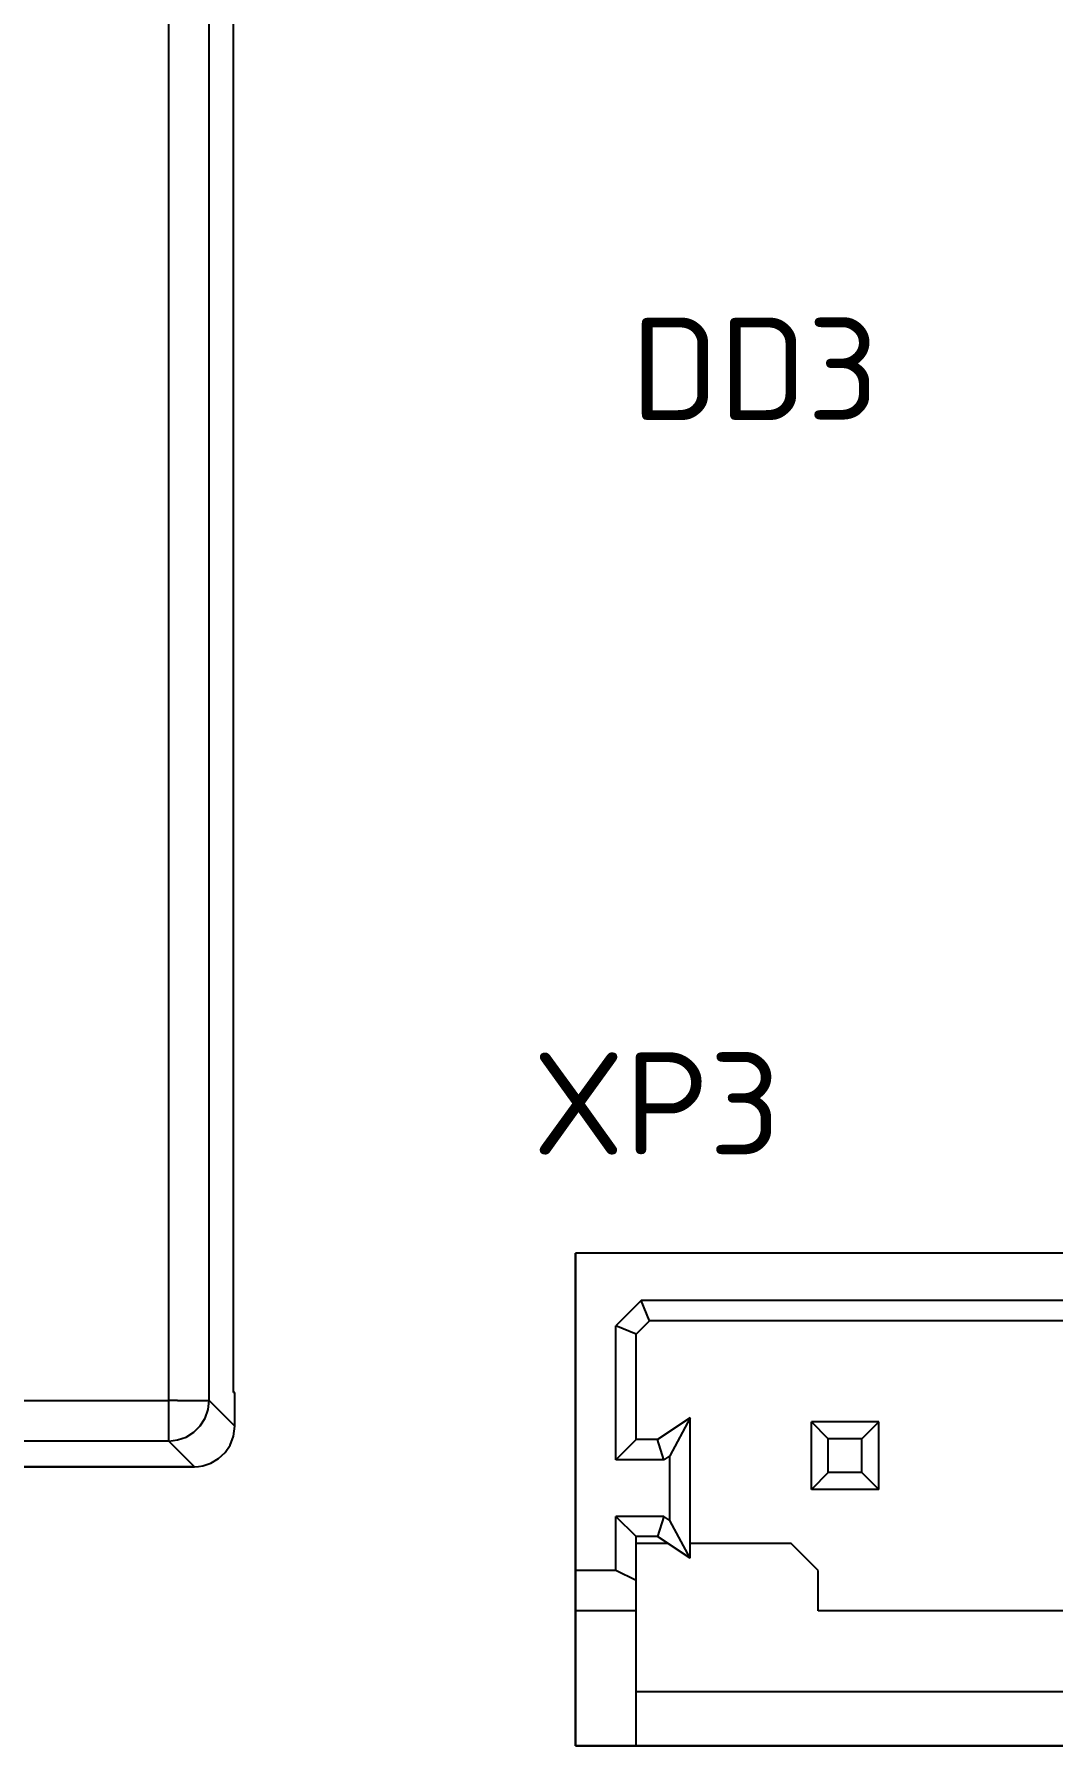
# Model space of a CAD drawing. Header units: inches. Extents: x 5 to 415, y -593 to 71.
# Drawn here: x 85.58 to 100.68, y -478.52 to -453.15 of the extents above; entities that cross this region are included whole.
import ezdxf

# ---------------------------------------------------------------- set-up
doc = ezdxf.new("R2010")
doc.units = ezdxf.units.IN
doc.header["$MEASUREMENT"] = 0
doc.styles.add('ISOCPEUR0', font='isocpeur.ttf', dxfattribs={"height": 3.704167})

msp = doc.modelspace()

# ---------------------------------------------------------------- linework, layer by layer
at = {"color": 7, "true_color": 0xffffff}
for p, q in [((87.57, -473.4), (87.57, -431.76)), ((88.17, -473.4), (88.17, -431.76)), ((88.532, -473.28), (88.532, -431.88)), ((88.532, -473.28), (88.532, -431.88)), ((121.6, -471.217), (93.6, -471.217)), ((93.6, -471.217), (93.6, -478.517)), ((93.6, -475.917), (93.6, -471.217)), ((121.6, -471.217), (93.6, -471.217)), ((94.576, -471.917), (94.2, -472.293)), ((94.7, -472.217), (94.576, -471.917)), ((120.624, -471.917), (94.576, -471.917)), ((94.5, -472.417), (94.2, -472.293)), ((94.2, -474.277), (94.2, -472.293)), ((94.7, -472.217), (94.5, -472.417)), ((120.5, -472.217), (94.7, -472.217)), ((94.5, -473.977), (94.5, -472.417)), ((88.55, -473.28), (88.532, -473.28)), ((88.532, -473.28), (88.55, -473.28)), ((88.55, -473.78), (88.55, -473.28)), ((88.55, -473.78), (88.55, -473.28)), ((71.33, -473.4), (87.57, -473.4)), ((87.702, -473.4), (87.57, -473.4)), ((87.57, -473.532), (87.57, -473.4)), ((87.57, -473.658), (87.57, -473.532)), ((87.702, -473.4), (87.828, -473.4)), ((87.828, -473.4), (87.94, -473.4)), ((87.94, -473.4), (88.034, -473.4)), ((88.034, -473.4), (88.106, -473.4)), ((88.106, -473.4), (88.152, -473.4)), ((88.11, -473.66), (88.154, -473.532)), ((88.152, -473.4), (88.17, -473.4)), ((88.154, -473.532), (88.17, -473.4)), ((88.55, -473.78), (88.17, -473.4)), ((87.57, -473.77), (87.57, -473.658)), ((87.57, -473.864), (87.57, -473.77)), ((87.57, -473.936), (87.57, -473.864)), ((87.83, -473.94), (87.944, -473.868)), ((87.944, -473.868), (88.038, -473.774)), ((88.038, -473.774), (88.11, -473.66)), ((88.532, -473.926), (88.55, -473.78)), ((88.532, -473.926), (88.55, -473.78)), ((95.3, -473.657), (94.82, -473.977)), ((95.3, -473.657), (95, -474.217)), ((95.3, -475.737), (95.3, -473.657)), ((98.1, -473.717), (97.1, -473.717)), ((97.35, -473.967), (97.1, -473.717)), ((97.1, -474.717), (97.1, -473.717)), ((98.1, -473.717), (97.85, -473.967)), ((98.1, -474.717), (98.1, -473.717)), ((87.57, -474), (71.33, -474)), ((87.57, -473.982), (87.57, -473.936)), ((87.57, -474), (87.57, -473.982)), ((87.57, -474), (87.702, -473.984)), ((87.95, -474.38), (87.57, -474)), ((87.702, -473.984), (87.83, -473.94)), ((88.406, -474.17), (88.482, -474.06)), ((88.406, -474.17), (88.482, -474.06)), ((88.482, -474.06), (88.532, -473.926)), ((88.482, -474.06), (88.532, -473.926)), ((94.5, -473.977), (94.2, -474.277)), ((94.82, -473.977), (94.5, -473.977)), ((94.91, -474.277), (94.82, -473.977)), ((97.85, -473.967), (97.35, -473.967)), ((97.35, -474.467), (97.35, -473.967)), ((97.85, -474.467), (97.85, -473.967)), ((70.95, -474.38), (87.95, -474.38)), ((87.95, -474.38), (70.95, -474.38)), ((87.95, -474.38), (88.012, -474.376)), ((87.95, -474.38), (88.012, -474.376)), ((88.012, -474.376), (88.076, -474.366)), ((88.012, -474.376), (88.076, -474.366)), ((88.076, -474.366), (88.196, -474.328)), ((88.076, -474.366), (88.196, -474.328)), ((88.196, -474.328), (88.31, -474.26)), ((88.196, -474.328), (88.31, -474.26)), ((88.31, -474.26), (88.406, -474.17)), ((88.31, -474.26), (88.406, -474.17)), ((94.91, -474.277), (94.2, -474.277)), ((95, -474.217), (94.91, -474.277)), ((95, -475.177), (95, -474.217)), ((97.35, -474.467), (97.1, -474.717)), ((97.85, -474.467), (97.35, -474.467)), ((98.1, -474.717), (97.85, -474.467)), ((98.1, -474.717), (97.1, -474.717)), ((94.91, -475.117), (94.2, -475.117)), ((94.5, -475.417), (94.2, -475.117)), ((94.2, -475.917), (94.2, -475.117)), ((94.91, -475.117), (94.82, -475.417)), ((95, -475.177), (94.91, -475.117)), ((94.82, -475.417), (94.5, -475.417)), ((94.5, -476.067), (94.5, -475.417)), ((95.3, -475.737), (94.82, -475.417)), ((95.3, -475.737), (95, -475.177)), ((94.97, -475.517), (94.5, -475.517)), ((96.8, -475.517), (95.3, -475.517)), ((97.2, -475.917), (96.8, -475.517)), ((94.2, -475.917), (93.6, -475.917)), ((93.6, -476.517), (93.6, -475.917)), ((94.5, -476.067), (94.2, -475.917)), ((97.2, -476.517), (97.2, -475.917)), ((94.5, -476.517), (94.5, -476.067)), ((94.5, -476.517), (94.5, -476.067)), ((93.6, -478.517), (93.6, -476.517)), ((94.5, -476.517), (93.6, -476.517)), ((94.5, -478.517), (94.5, -476.517)), ((118, -476.517), (97.2, -476.517)), ((120.7, -477.717), (94.5, -477.717)), ((93.6, -478.517), (121.6, -478.517)), ((94.5, -478.517), (93.6, -478.517)), ((120.7, -478.517), (94.5, -478.517))]:
    msp.add_line(p, q, dxfattribs=at)
at = {"color": 18, "true_color": 0x000000}
for p, q in [((87.57, -473.4), (87.57, -431.76)), ((88.17, -473.4), (88.17, -431.76)), ((88.532, -473.28), (88.532, -431.88)), ((88.532, -473.28), (88.532, -431.88)), ((121.6, -471.217), (93.6, -471.217)), ((93.6, -471.217), (93.6, -478.517)), ((93.6, -475.917), (93.6, -471.217)), ((121.6, -471.217), (93.6, -471.217)), ((94.576, -471.917), (94.2, -472.293)), ((94.7, -472.217), (94.576, -471.917)), ((120.624, -471.917), (94.576, -471.917)), ((94.5, -472.417), (94.2, -472.293)), ((94.2, -474.277), (94.2, -472.293)), ((94.7, -472.217), (94.5, -472.417)), ((120.5, -472.217), (94.7, -472.217)), ((94.5, -473.977), (94.5, -472.417)), ((88.55, -473.28), (88.532, -473.28)), ((88.532, -473.28), (88.55, -473.28)), ((88.55, -473.78), (88.55, -473.28)), ((88.55, -473.78), (88.55, -473.28)), ((71.33, -473.4), (87.57, -473.4)), ((87.702, -473.4), (87.57, -473.4)), ((87.57, -473.532), (87.57, -473.4)), ((87.57, -473.658), (87.57, -473.532)), ((87.702, -473.4), (87.828, -473.4)), ((87.828, -473.4), (87.94, -473.4)), ((87.94, -473.4), (88.034, -473.4)), ((88.034, -473.4), (88.106, -473.4)), ((88.106, -473.4), (88.152, -473.4)), ((88.11, -473.66), (88.154, -473.532)), ((88.152, -473.4), (88.17, -473.4)), ((88.154, -473.532), (88.17, -473.4)), ((88.55, -473.78), (88.17, -473.4)), ((87.57, -473.77), (87.57, -473.658)), ((87.57, -473.864), (87.57, -473.77)), ((87.57, -473.936), (87.57, -473.864)), ((87.83, -473.94), (87.944, -473.868)), ((87.944, -473.868), (88.038, -473.774)), ((88.038, -473.774), (88.11, -473.66)), ((88.532, -473.926), (88.55, -473.78)), ((88.532, -473.926), (88.55, -473.78)), ((95.3, -473.657), (94.82, -473.977)), ((95.3, -473.657), (95, -474.217)), ((95.3, -475.737), (95.3, -473.657)), ((98.1, -473.717), (97.1, -473.717)), ((97.35, -473.967), (97.1, -473.717)), ((97.1, -474.717), (97.1, -473.717)), ((98.1, -473.717), (97.85, -473.967)), ((98.1, -474.717), (98.1, -473.717)), ((87.57, -474), (71.33, -474)), ((87.57, -473.982), (87.57, -473.936)), ((87.57, -474), (87.57, -473.982)), ((87.57, -474), (87.702, -473.984)), ((87.95, -474.38), (87.57, -474)), ((87.702, -473.984), (87.83, -473.94)), ((88.406, -474.17), (88.482, -474.06)), ((88.406, -474.17), (88.482, -474.06)), ((88.482, -474.06), (88.532, -473.926)), ((88.482, -474.06), (88.532, -473.926)), ((94.5, -473.977), (94.2, -474.277)), ((94.82, -473.977), (94.5, -473.977)), ((94.91, -474.277), (94.82, -473.977)), ((97.85, -473.967), (97.35, -473.967)), ((97.35, -474.467), (97.35, -473.967)), ((97.85, -474.467), (97.85, -473.967)), ((70.95, -474.38), (87.95, -474.38)), ((87.95, -474.38), (70.95, -474.38)), ((87.95, -474.38), (88.012, -474.376)), ((87.95, -474.38), (88.012, -474.376)), ((88.012, -474.376), (88.076, -474.366)), ((88.012, -474.376), (88.076, -474.366)), ((88.076, -474.366), (88.196, -474.328)), ((88.076, -474.366), (88.196, -474.328)), ((88.196, -474.328), (88.31, -474.26)), ((88.196, -474.328), (88.31, -474.26)), ((88.31, -474.26), (88.406, -474.17)), ((88.31, -474.26), (88.406, -474.17)), ((94.91, -474.277), (94.2, -474.277)), ((95, -474.217), (94.91, -474.277)), ((95, -475.177), (95, -474.217)), ((97.35, -474.467), (97.1, -474.717)), ((97.85, -474.467), (97.35, -474.467)), ((98.1, -474.717), (97.85, -474.467)), ((98.1, -474.717), (97.1, -474.717)), ((94.91, -475.117), (94.2, -475.117)), ((94.5, -475.417), (94.2, -475.117)), ((94.2, -475.917), (94.2, -475.117)), ((94.91, -475.117), (94.82, -475.417)), ((95, -475.177), (94.91, -475.117)), ((94.82, -475.417), (94.5, -475.417)), ((94.5, -476.067), (94.5, -475.417)), ((95.3, -475.737), (94.82, -475.417)), ((95.3, -475.737), (95, -475.177)), ((94.97, -475.517), (94.5, -475.517)), ((96.8, -475.517), (95.3, -475.517)), ((97.2, -475.917), (96.8, -475.517)), ((94.2, -475.917), (93.6, -475.917)), ((93.6, -476.517), (93.6, -475.917)), ((94.5, -476.067), (94.2, -475.917)), ((97.2, -476.517), (97.2, -475.917)), ((94.5, -476.517), (94.5, -476.067)), ((94.5, -476.517), (94.5, -476.067)), ((93.6, -478.517), (93.6, -476.517)), ((94.5, -476.517), (93.6, -476.517)), ((94.5, -478.517), (94.5, -476.517)), ((118, -476.517), (97.2, -476.517)), ((120.7, -477.717), (94.5, -477.717)), ((93.6, -478.517), (121.6, -478.517)), ((94.5, -478.517), (93.6, -478.517)), ((120.7, -478.517), (94.5, -478.517))]:
    msp.add_line(p, q, dxfattribs=at)

# ---------------------------------------------------------------- texts
at = {"color": 18, "true_color": 0x000000, "style": 'ISOCPEUR0'}
for s, p in [('DD3', (94.422, -458.864)), ('XP3', (92.962, -469.754))]:
    msp.add_text(s, height=1.5158, dxfattribs=at).set_placement(p)

doc.saveas('drawing.dxf')
